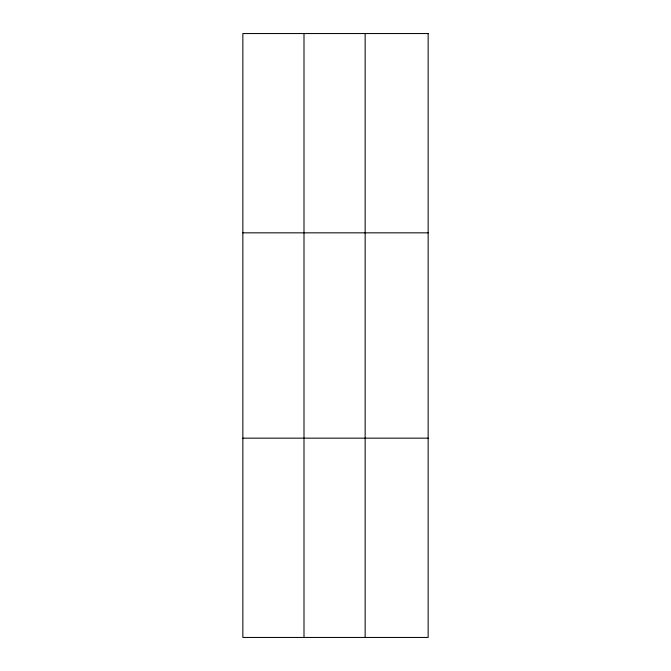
<?xml version="1.0" encoding="UTF-8"?>
<svg xmlns="http://www.w3.org/2000/svg" width="671" height="671" viewBox="0 0 671 671"><rect width="100%" height="100%" fill="white"/><g stroke="black" fill="none" stroke-linecap="round" stroke-linejoin="round"><path stroke-width="1.01" d="M303.997 637.45L303.997 33.55M365.15 637.45L365.15 33.55M242.852 232.837L428.148 232.837M242.852 438.163L428.148 438.163M428.148 33.55L428.148 637.45L242.852 637.45L242.852 33.55L428.148 33.55"/></g></svg>
